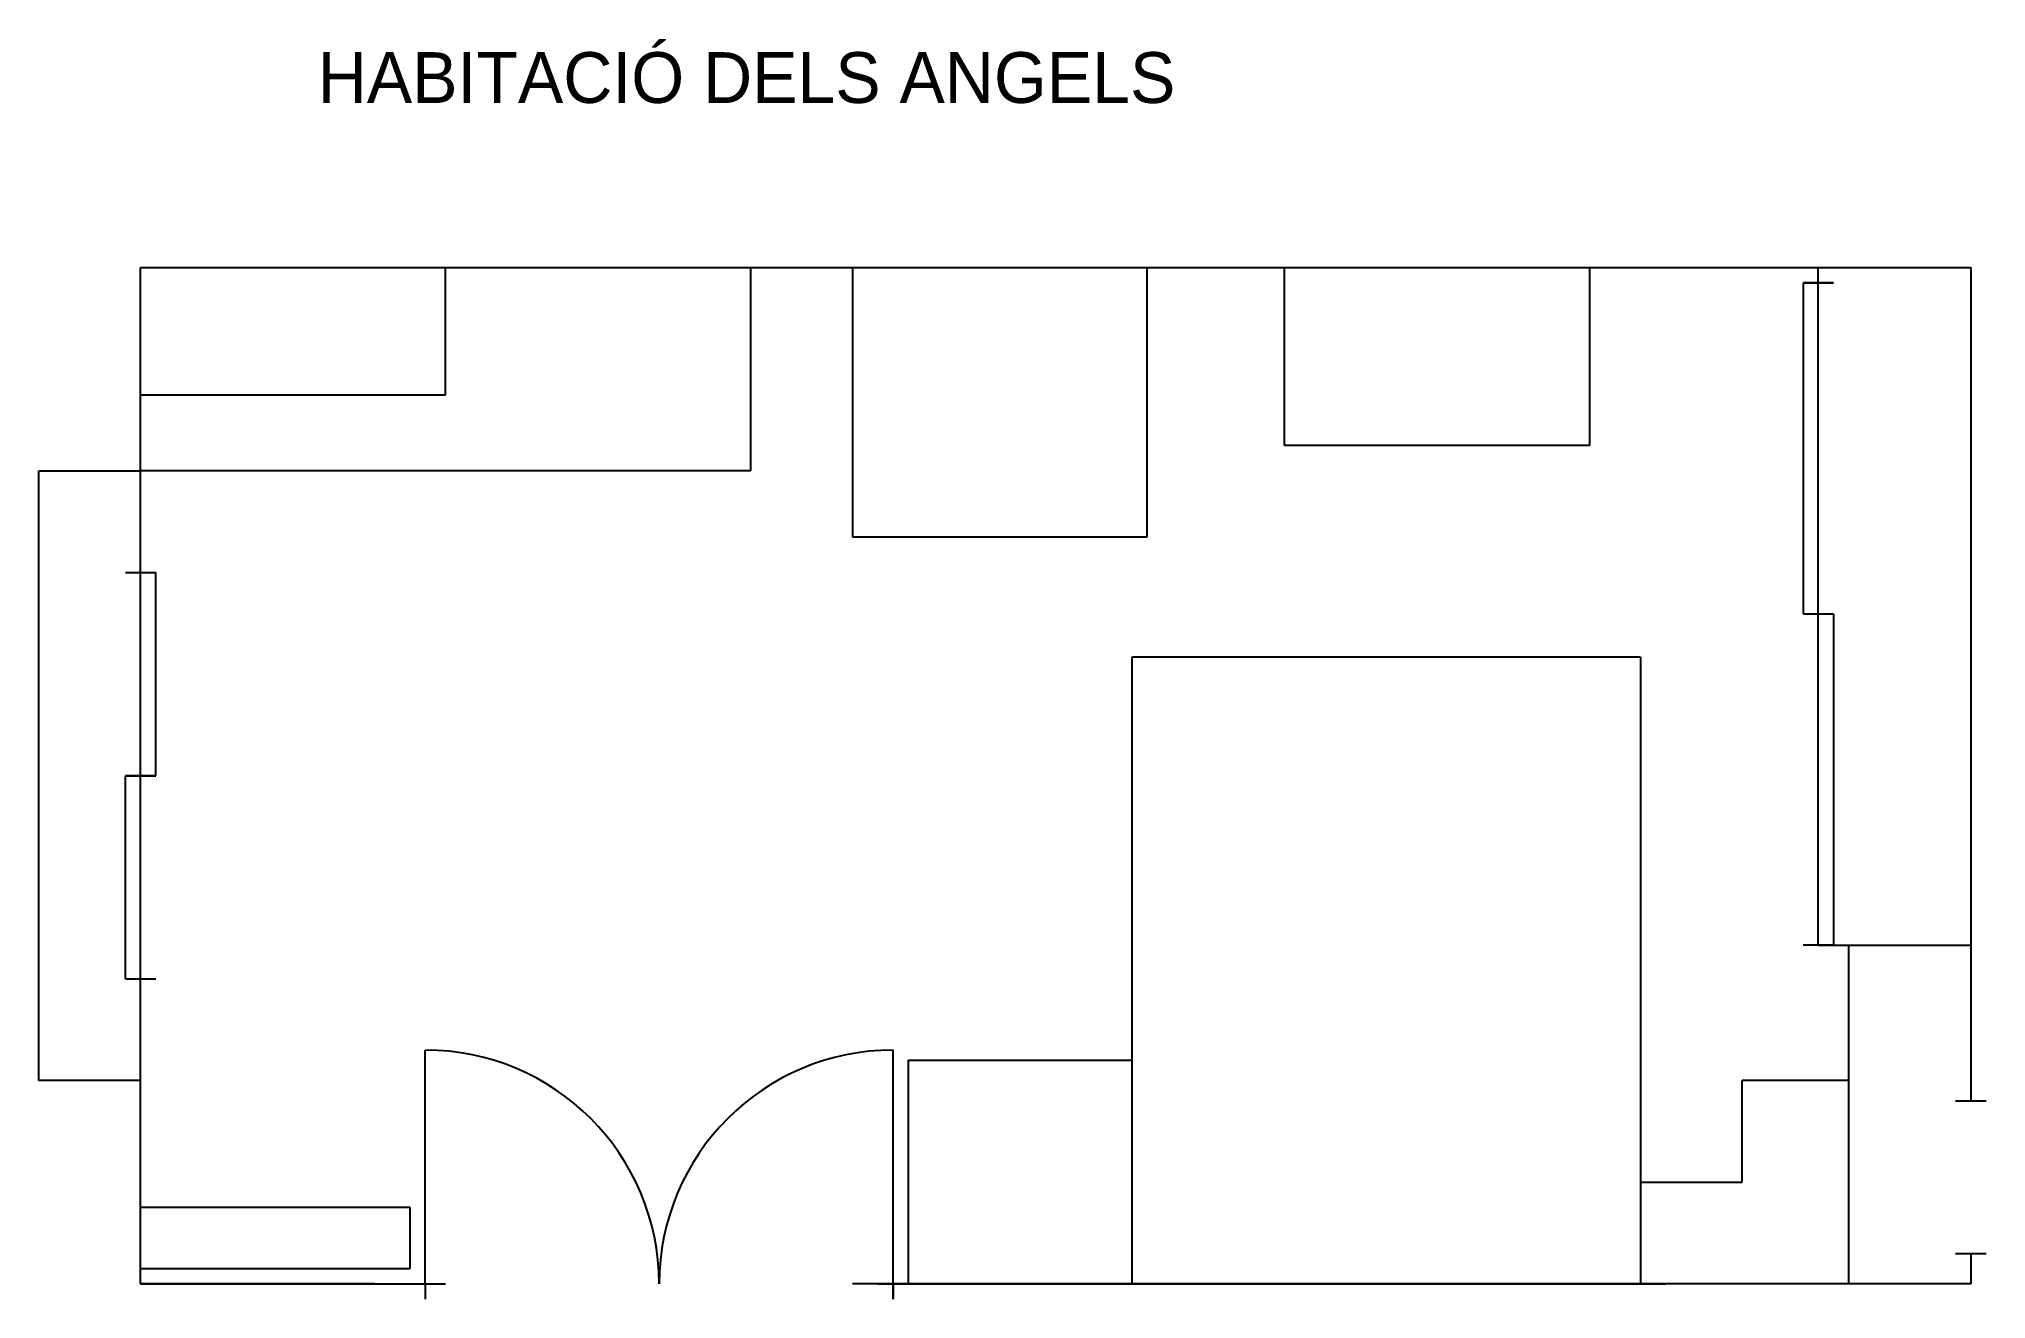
# Model space of a CAD drawing. Extents: x -20 to 363, y 37 to 285.
import ezdxf

# ---------------------------------------------------------------- set-up
doc = ezdxf.new("R2010")
doc.units = 0
doc.layers.get('0').update_dxf_attribs({"linetype": 'CONTINUOUS'})

msp = doc.modelspace()

# ---------------------------------------------------------------- linework, layer by layer
for p, q in [((0, 40), (0, 240)), ((0, 240), (360, 240)), ((60, 215), (60, 240)), ((120, 200), (120, 240)), ((140, 240), (140, 187)), ((198, 187), (198, 240)), ((225, 205), (225, 240)), ((285, 240), (285, 205)), ((330, 106.666), (330, 240)), ((360, 240), (360, 76)), ((327, 237), (333, 237)), ((333, 237), (327, 237)), ((327, 237), (327, 171.833)), ((0, 215), (60, 215)), ((285, 205), (225, 205)), ((-20, 80), (-20, 200)), ((-20, 200), (0, 200)), ((120, 200), (0, 200)), ((140, 187), (198, 187)), ((-3, 180), (3, 180)), ((3, 140), (3, 180)), ((327, 171.833), (333, 171.833)), ((333, 171.833), (333, 106.666)), ((295, 163.333), (195, 163.333)), ((195, 163.333), (195, 40)), ((295, 163.333), (295, 40)), ((3, 140), (-3, 140)), ((-3, 100), (-3, 140)), ((-3, 140), (3, 140)), ((333, 106.666), (327, 106.666)), ((330, 106.666), (360, 106.666)), ((336, 40), (336, 106.666)), ((-3, 100), (3, 100)), ((56, 40), (56, 86)), ((148, 37), (148, 86)), ((151, 84), (151, 40)), ((151, 84), (195, 84)), ((0, 80), (-20, 80)), ((336, 80), (315, 80)), ((315, 60), (315, 80)), ((357, 76), (363, 76)), ((295, 60), (315, 60)), ((53, 55), (0, 55)), ((53, 43), (53, 55)), ((357, 46), (363, 46)), ((360, 46), (360, 40)), ((0, 43), (41, 43)), ((41, 43), (53, 43)), ((46, 40), (0, 40)), ((0, 40), (56, 40)), ((46, 40), (40, 40)), ((56, 40), (60, 40)), ((56, 40), (56, 37)), ((190, 40), (140, 40)), ((145, 40), (190, 40)), ((151, 40), (148, 40)), ((148, 40), (148, 37)), ((148, 40), (300, 40)), ((360, 40), (160, 40))]:
    msp.add_line(p, q)
for centre, start, end in [((56, 40), 360, 90), ((148, 40), 90, 180)]:
    msp.add_arc(centre, 46, start, end)

# ---------------------------------------------------------------- texts
at = {"insert": (34.844, 282.411), "char_height": 10, "width": 278.5565, "attachment_point": 1}
msp.add_mtext('HABITACIÓ DELS ANGELS', dxfattribs=at)

doc.saveas('drawing.dxf')
